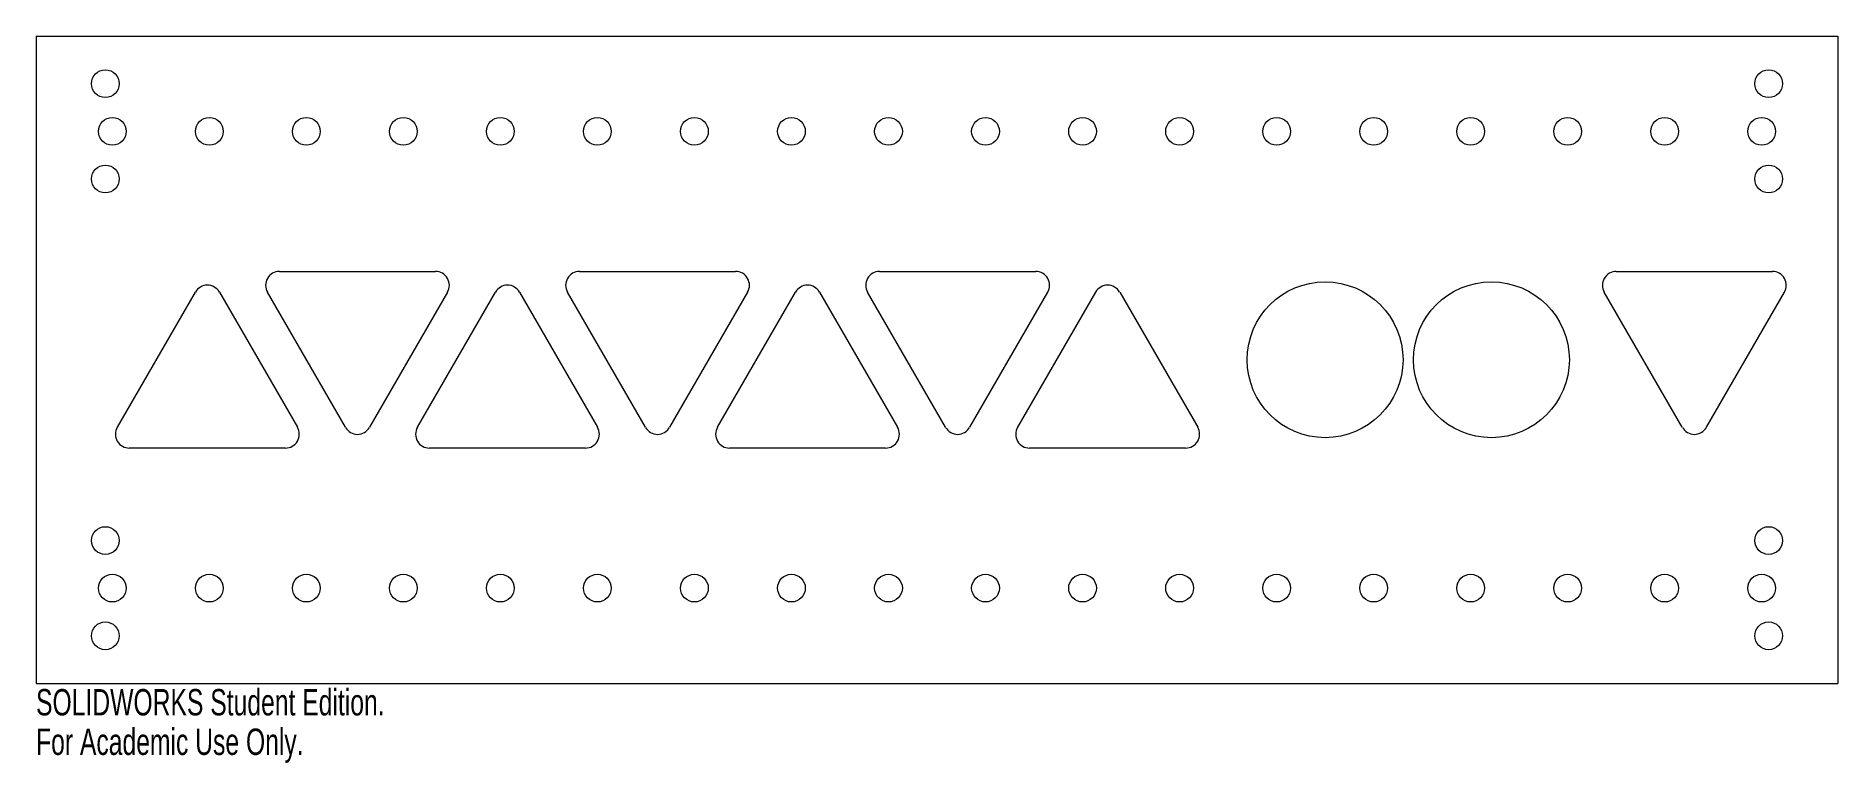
# Model space of a CAD drawing. Header units: inches. Extents: x -6.5 to 6.5, y -2.9 to 2.3.
import ezdxf

# ---------------------------------------------------------------- set-up
doc = ezdxf.new("R2010")
doc.units = ezdxf.units.IN
doc.header["$MEASUREMENT"] = 0
doc.styles.add('SLDTEXTSTYLE0', font='TXT', dxfattribs={"width": 0.7})

msp = doc.modelspace()

# ---------------------------------------------------------------- linework, layer by layer
at = {"color": 7, "linetype": 'Continuous', "lineweight": 15}
for p, q in [((-6.5, 2.335), (-6.5, -2.335)), ((-6.5, 2.335), (6.5, 2.335)), ((6.5, 2.335), (6.5, -2.335)), ((-4.744, 0.637), (-3.618, 0.637)), ((-2.579, 0.637), (-1.453, 0.637)), ((-0.414, 0.637), (0.712, 0.637)), ((4.901, 0.637), (6.027, 0.637)), ((-5.913, -0.487), (-5.35, 0.487)), ((-5.177, 0.487), (-4.614, -0.487)), ((-4.268, -0.487), (-4.831, 0.487)), ((-3.532, 0.487), (-4.095, -0.487)), ((-3.748, -0.487), (-3.185, 0.487)), ((-3.012, 0.487), (-2.449, -0.487)), ((-2.103, -0.487), (-2.666, 0.487)), ((-1.367, 0.487), (-1.93, -0.487)), ((-1.583, -0.487), (-1.02, 0.487)), ((-0.847, 0.487), (-0.284, -0.487)), ((0.062, -0.487), (-0.501, 0.487)), ((0.798, 0.487), (0.235, -0.487)), ((0.582, -0.487), (1.145, 0.487)), ((1.318, 0.487), (1.881, -0.487)), ((5.377, -0.487), (4.814, 0.487)), ((6.113, 0.487), (5.55, -0.487)), ((-4.701, -0.637), (-5.827, -0.637)), ((-2.536, -0.637), (-3.662, -0.637)), ((-0.371, -0.637), (-1.497, -0.637)), ((1.794, -0.637), (0.668, -0.637)), ((-6.5, -2.335), (6.5, -2.335))]:
    msp.add_line(p, q, dxfattribs=at)
for centre, radius in [((-6, 1.991), 0.1), ((6, 1.991), 0.1), ((-5.95, 1.647), 0.1), ((-5.25, 1.647), 0.1), ((-4.55, 1.647), 0.1), ((-3.85, 1.647), 0.1), ((-3.15, 1.647), 0.1), ((-2.45, 1.647), 0.1), ((-1.75, 1.647), 0.1), ((-1.05, 1.647), 0.1), ((-0.35, 1.647), 0.1), ((0.35, 1.647), 0.1), ((1.05, 1.647), 0.1), ((1.75, 1.647), 0.1), ((2.45, 1.647), 0.1), ((3.15, 1.647), 0.1), ((3.85, 1.647), 0.1), ((4.55, 1.647), 0.1), ((5.25, 1.647), 0.1), ((5.95, 1.647), 0.1), ((-6, 1.304), 0.1), ((6, 1.304), 0.1), ((2.8, 0), 0.562), ((4, 0), 0.562), ((-6, -1.304), 0.1), ((6, -1.304), 0.1), ((-5.95, -1.647), 0.1), ((-5.25, -1.647), 0.1), ((-4.55, -1.647), 0.1), ((-3.85, -1.647), 0.1), ((-3.15, -1.647), 0.1), ((-2.45, -1.647), 0.1), ((-1.75, -1.647), 0.1), ((-1.05, -1.647), 0.1), ((-0.35, -1.647), 0.1), ((0.35, -1.647), 0.1), ((1.05, -1.647), 0.1), ((1.75, -1.647), 0.1), ((2.45, -1.647), 0.1), ((3.15, -1.647), 0.1), ((3.85, -1.647), 0.1), ((4.55, -1.647), 0.1), ((5.25, -1.647), 0.1), ((5.95, -1.647), 0.1), ((-6, -1.991), 0.1), ((6, -1.991), 0.1)]:
    msp.add_circle(centre, radius, dxfattribs=at)
for centre, start, end in [((-5.264, 0.438), 30, 150), ((-4.744, 0.537), 90, 210), ((-3.618, 0.537), 330, 90), ((-3.099, 0.438), 30, 150), ((-2.579, 0.537), 90, 210), ((-1.453, 0.537), 330, 90), ((-0.934, 0.438), 30, 150), ((-0.414, 0.537), 90, 210), ((0.712, 0.537), 330, 90), ((1.231, 0.438), 30, 150), ((4.901, 0.537), 90, 210), ((6.027, 0.537), 330, 90), ((-5.827, -0.537), 150, 270), ((-4.701, -0.537), 270, 30), ((-4.181, -0.438), 210, 330), ((-3.662, -0.537), 150, 270), ((-2.536, -0.537), 270, 30), ((-2.016, -0.438), 210, 330), ((-1.497, -0.537), 150, 270), ((-0.371, -0.537), 270, 30), ((0.149, -0.438), 210, 330), ((0.668, -0.537), 150, 270), ((1.794, -0.537), 270, 30), ((5.464, -0.438), 210, 330)]:
    msp.add_arc(centre, 0.1, start, end, dxfattribs=at)

# ---------------------------------------------------------------- texts
at = {"color": 7, "linetype": 'Continuous', "char_height": 0.1903, "attachment_point": 1, "style": 'SLDTEXTSTYLE0'}
for s, insert in [('SOLIDWORKS Student Edition.', (-6.5, -2.375)), ('For Academic Use Only.', (-6.5, -2.66))]:
    msp.add_mtext(s, dxfattribs=dict(at, insert=insert))

doc.saveas('drawing.dxf')
